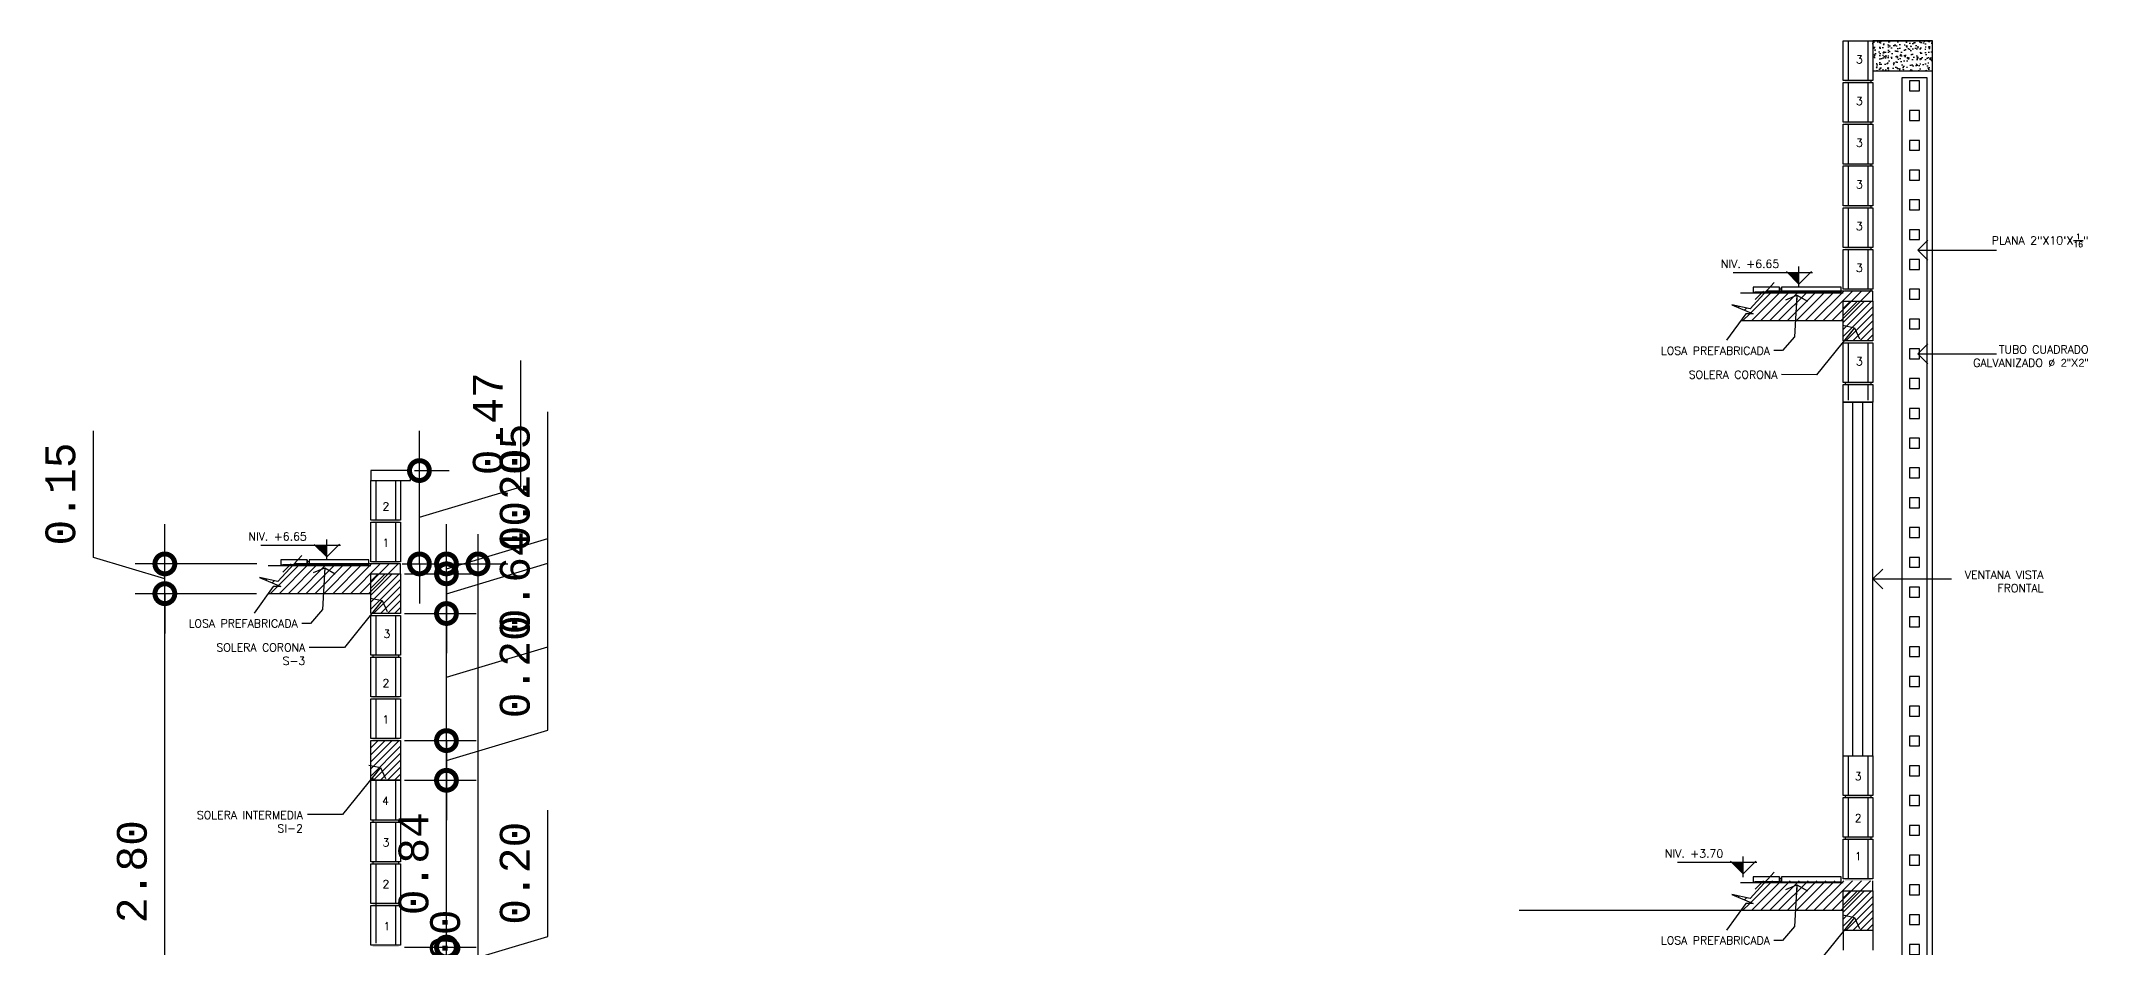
# Model space of a CAD drawing. Header units: inches. Extents: x -9 to 337, y -247 to 209.
# Drawn here: x 140.38 to 150.69, y -61.45 to -56.89 of the extents above; entities that cross this region are included whole.
import ezdxf

# ---------------------------------------------------------------- set-up
doc = ezdxf.new("R2010")
doc.units = ezdxf.units.IN
doc.header["$MEASUREMENT"] = 0
doc.header["$PDMODE"] = 34
for name, color, linetype in [('CM_CORTE', 2, 'Continuous'), ('CM_COTAS', 1, 'Continuous'), ('CM_HACTH', 8, 'Continuous'), ('CM_TEXTOS', 4, 'Continuous')]:
    doc.layers.add(name, color=color, linetype=linetype)
doc.styles.add('MONOTXT4', font='monotxt4.shx')
doc.styles.add('NT_20', font='romans.shx', dxfattribs={"height": 0.0403})
doc.dimstyles.new('DD_20 FLE', dxfattribs={"dimtxt": 0.0403, "dimasz": 0.044, "dimexe": 0.04, "dimexo": 0.04, "dimgap": 0.02, "dimtad": 1, "dimzin": 0, "dimdsep": 46, "dimtxsty": 'NT_20', "dimblk": 'FLECHA', "dimcen": 0.04, "dimdle": 0.04, "dimclrt": 4, "dimaunit": 1, "dimadec": 4, "dimazin": 0, "dimtfac": 1, "dimtofl": 0, "dimtmove": 2, "dimatfit": 3, "dimldrblk": 'FLECHA', "dimfxl": 1, "dimtolj": 1, "dimtzin": 0, "dimarcsym": 0})
doc.dimstyles.new('E100', dxfattribs={"dimtxt": 0.15, "dimasz": 0.2, "dimexe": 0.15, "dimexo": 0.02, "dimgap": 0.09, "dimtad": 1, "dimzin": 0, "dimdsep": 46, "dimtxsty": 'MONOTXT4', "dimblk": 'DOTSMALL', "dimcen": 0.01, "dimdle": 0.15, "dimclrd": 1, "dimclre": 1, "dimclrt": 2, "dimadec": 0, "dimazin": 0, "dimtfac": 1, "dimtofl": 0, "dimtmove": 1, "dimatfit": 1, "dimldrblk": 'OPEN90', "dimfxl": 1, "dimtolj": 1, "dimtzin": 0, "dimarcsym": 0})

# ---------------------------------------------------------------- blocks, each defined once
blk = doc.blocks.new('FLECHA')
blk.add_line((0, 0), (-1.16, 0))
at = {"color": 9, "linetype": 'ByBlock'}
for p, q in [((-0.62, 1.24), (0, 0)), ((0, 0), (-0.62, -1.24))]:
    blk.add_line(p, q, dxfattribs=at)
blk = doc.blocks.new('_DotSmall')
at = {"color": 0, "linetype": 'ByBlock', "const_width": 0.5}
blk.add_lwpolyline([(-0.0625, 0, 1), (0.0625, 0, 1)], format="xyb", close=True, dxfattribs=at)
blk = doc.blocks.new('*D353')
at = {"color": 1, "lineweight": -2, "transparency": 16777216}
for p, q in [((142.933, -61.397), (142.933, -60.76)), ((142.423, -61.45), (142.423, -61.25)), ((142.423, -61.55), (142.933, -61.397)), ((142.212, -61.45), (142.573, -61.45)), ((142.423, -61.65), (142.423, -61.45)), ((142.212, -61.65), (142.573, -61.65)), ((142.423, -61.65), (142.423, -61.85))]:
    blk.add_line(p, q, dxfattribs=at)
at = {"layer": 'DEFPOINTS', "color": 0, "transparency": 16777216}
for p in [(142.192, -61.45), (142.423, -61.45), (142.192, -61.65)]:
    blk.add_point(p, dxfattribs=at)
at = {"color": 1, "lineweight": -2, "transparency": 16777216, "xscale": 0.2, "yscale": 0.2, "zscale": 0.2}
for p, rotation in [((142.423, -61.45), 270), ((142.423, -61.65), 90)]:
    blk.add_blockref('_DotSmall', p, dxfattribs=dict(at, rotation=rotation))
at = {"color": 2, "transparency": 16777216, "insert": (142.768, -61.078), "char_height": 0.15, "attachment_point": 5, "rotation": 90, "style": 'MONOTXT4'}
blk.add_mtext('\\A1;0.20', dxfattribs=at)
blk = doc.blocks.new('_Open90')
at = {"color": 0, "linetype": 'ByBlock', "lineweight": -2}
for p, q in [((0, 0), (-1, 0)), ((-0.5, 0.5), (0, 0)), ((0, 0), (-0.5, -0.5))]:
    blk.add_line(p, q, dxfattribs=at)
blk = doc.blocks.new('*D354')
at = {"color": 1, "lineweight": -2, "transparency": 16777216}
for p, q in [((142.423, -61.6), (142.423, -60.46)), ((142.212, -60.61), (142.573, -60.61)), ((142.212, -61.45), (142.573, -61.45))]:
    blk.add_line(p, q, dxfattribs=at)
at = {"layer": 'DEFPOINTS', "color": 0, "transparency": 16777216}
for p in [(142.192, -60.61), (142.423, -60.61), (142.192, -61.45)]:
    blk.add_point(p, dxfattribs=at)
at = {"color": 1, "lineweight": -2, "transparency": 16777216, "xscale": 0.2, "yscale": 0.2, "zscale": 0.2}
for p, rotation in [((142.423, -60.61), 90), ((142.423, -61.45), 270)]:
    blk.add_blockref('_DotSmall', p, dxfattribs=dict(at, rotation=rotation))
at = {"color": 2, "transparency": 16777216, "insert": (142.258, -61.03), "char_height": 0.15, "attachment_point": 5, "rotation": 90, "style": 'MONOTXT4'}
blk.add_mtext('\\A1;0.84', dxfattribs=at)
blk = doc.blocks.new('*D355')
at = {"color": 1, "lineweight": -2, "transparency": 16777216}
for p, q in [((142.933, -60.357), (142.933, -59.72)), ((142.423, -60.41), (142.423, -60.21)), ((142.423, -60.51), (142.933, -60.357)), ((142.212, -60.41), (142.573, -60.41)), ((142.423, -60.61), (142.423, -60.41)), ((142.212, -60.61), (142.573, -60.61)), ((142.423, -60.61), (142.423, -60.81))]:
    blk.add_line(p, q, dxfattribs=at)
at = {"layer": 'DEFPOINTS', "color": 0, "transparency": 16777216}
for p in [(142.192, -60.41), (142.423, -60.41), (142.192, -60.61)]:
    blk.add_point(p, dxfattribs=at)
at = {"color": 1, "lineweight": -2, "transparency": 16777216, "xscale": 0.2, "yscale": 0.2, "zscale": 0.2}
for p, rotation in [((142.423, -60.41), 270), ((142.423, -60.61), 90)]:
    blk.add_blockref('_DotSmall', p, dxfattribs=dict(at, rotation=rotation))
at = {"color": 2, "transparency": 16777216, "insert": (142.768, -60.038), "char_height": 0.15, "attachment_point": 5, "rotation": 90, "style": 'MONOTXT4'}
blk.add_mtext('\\A1;0.20', dxfattribs=at)
blk = doc.blocks.new('*D356')
at = {"color": 1, "lineweight": -2, "transparency": 16777216}
for p, q in [((142.933, -59.937), (142.933, -59.293)), ((142.423, -59.77), (142.423, -59.57)), ((142.212, -59.77), (142.573, -59.77)), ((142.423, -60.41), (142.423, -59.77)), ((142.423, -60.09), (142.933, -59.937)), ((142.212, -60.41), (142.573, -60.41)), ((142.423, -60.41), (142.423, -60.61))]:
    blk.add_line(p, q, dxfattribs=at)
at = {"layer": 'DEFPOINTS', "color": 0, "transparency": 16777216}
for p in [(142.192, -59.77), (142.423, -59.77), (142.192, -60.41)]:
    blk.add_point(p, dxfattribs=at)
at = {"color": 1, "lineweight": -2, "transparency": 16777216, "xscale": 0.2, "yscale": 0.2, "zscale": 0.2}
for p, rotation in [((142.423, -59.77), 270), ((142.423, -60.41), 90)]:
    blk.add_blockref('_DotSmall', p, dxfattribs=dict(at, rotation=rotation))
at = {"color": 2, "transparency": 16777216, "insert": (142.768, -59.615), "char_height": 0.15, "attachment_point": 5, "rotation": 90, "style": 'MONOTXT4'}
blk.add_mtext('\\A1;0.64', dxfattribs=at)
blk = doc.blocks.new('*D357')
at = {"color": 1, "lineweight": -2, "transparency": 16777216}
for p, q in [((142.933, -59.517), (142.933, -58.88)), ((142.423, -59.57), (142.423, -59.37)), ((142.212, -59.57), (142.573, -59.57)), ((142.423, -59.67), (142.933, -59.517)), ((142.423, -59.77), (142.423, -59.57)), ((142.212, -59.77), (142.573, -59.77)), ((142.423, -59.77), (142.423, -59.97))]:
    blk.add_line(p, q, dxfattribs=at)
at = {"layer": 'DEFPOINTS', "color": 0, "transparency": 16777216}
for p in [(142.192, -59.57), (142.423, -59.57), (142.192, -59.77)]:
    blk.add_point(p, dxfattribs=at)
at = {"color": 1, "lineweight": -2, "transparency": 16777216, "xscale": 0.2, "yscale": 0.2, "zscale": 0.2}
for p, rotation in [((142.423, -59.57), 270), ((142.423, -59.77), 90)]:
    blk.add_blockref('_DotSmall', p, dxfattribs=dict(at, rotation=rotation))
at = {"color": 2, "transparency": 16777216, "insert": (142.768, -59.198), "char_height": 0.15, "attachment_point": 5, "rotation": 90, "style": 'MONOTXT4'}
blk.add_mtext('\\A1;0.20', dxfattribs=at)
blk = doc.blocks.new('*D358')
at = {"color": 1, "lineweight": -2, "transparency": 16777216}
for p, q in [((142.933, -59.392), (142.933, -58.755)), ((142.423, -59.52), (142.423, -59.32)), ((142.423, -59.545), (142.933, -59.392)), ((142.212, -59.52), (142.573, -59.52)), ((142.212, -59.57), (142.573, -59.57)), ((142.423, -59.57), (142.423, -59.52)), ((142.423, -59.57), (142.423, -59.77))]:
    blk.add_line(p, q, dxfattribs=at)
at = {"layer": 'DEFPOINTS', "color": 0, "transparency": 16777216}
for p in [(142.192, -59.52), (142.192, -59.57), (142.423, -59.52)]:
    blk.add_point(p, dxfattribs=at)
at = {"color": 1, "lineweight": -2, "transparency": 16777216, "xscale": 0.2, "yscale": 0.2, "zscale": 0.2}
for p, rotation in [((142.423, -59.52), 270), ((142.423, -59.57), 90)]:
    blk.add_blockref('_DotSmall', p, dxfattribs=dict(at, rotation=rotation))
at = {"color": 2, "transparency": 16777216, "insert": (142.768, -59.073), "char_height": 0.15, "attachment_point": 5, "rotation": 90, "style": 'MONOTXT4'}
blk.add_mtext('\\A1;0.05', dxfattribs=at)
blk = doc.blocks.new('*D359')
at = {"color": 1, "lineweight": -2, "transparency": 16777216}
for p, q in [((141.005, -62.62), (141.005, -59.52)), ((141.467, -59.67), (140.855, -59.67)), ((141.193, -62.47), (140.855, -62.47))]:
    blk.add_line(p, q, dxfattribs=at)
at = {"layer": 'DEFPOINTS', "color": 0, "transparency": 16777216}
for p in [(141.005, -59.67), (141.487, -59.67), (141.213, -62.47)]:
    blk.add_point(p, dxfattribs=at)
at = {"color": 1, "lineweight": -2, "transparency": 16777216, "xscale": 0.2, "yscale": 0.2, "zscale": 0.2}
for p, rotation in [((141.005, -59.67), 90), ((141.005, -62.47), 270)]:
    blk.add_blockref('_DotSmall', p, dxfattribs=dict(at, rotation=rotation))
at = {"color": 2, "transparency": 16777216, "insert": (140.84, -61.07), "char_height": 0.15, "attachment_point": 5, "rotation": 90, "style": 'MONOTXT4'}
blk.add_mtext('\\A1;2.80', dxfattribs=at)
blk = doc.blocks.new('*D350')
at = {"color": 1, "lineweight": -2, "transparency": 16777216}
for p, q in [((140.645, -59.487), (140.645, -58.85)), ((141.005, -59.52), (141.005, -59.32)), ((141.005, -59.595), (140.645, -59.487)), ((141.468, -59.52), (140.855, -59.52)), ((141.005, -59.67), (141.005, -59.52)), ((141.467, -59.67), (140.855, -59.67)), ((141.005, -59.67), (141.005, -59.87))]:
    blk.add_line(p, q, dxfattribs=at)
at = {"layer": 'DEFPOINTS', "color": 0, "transparency": 16777216}
for p in [(141.005, -59.52), (141.488, -59.52), (141.487, -59.67)]:
    blk.add_point(p, dxfattribs=at)
at = {"color": 1, "lineweight": -2, "transparency": 16777216, "xscale": 0.2, "yscale": 0.2, "zscale": 0.2}
for p, rotation in [((141.005, -59.52), 270), ((141.005, -59.67), 90)]:
    blk.add_blockref('_DotSmall', p, dxfattribs=dict(at, rotation=rotation))
at = {"color": 2, "transparency": 16777216, "insert": (140.48, -59.168), "char_height": 0.15, "attachment_point": 5, "rotation": 90, "style": 'MONOTXT4'}
blk.add_mtext('\\A1;0.15', dxfattribs=at)
blk = doc.blocks.new('*D351')
at = {"color": 1, "lineweight": -2, "transparency": 16777216}
for p, q in [((142.582, -63.67), (142.582, -59.37)), ((142.2, -59.52), (142.732, -59.52)), ((142.212, -63.52), (142.732, -63.52))]:
    blk.add_line(p, q, dxfattribs=at)
at = {"layer": 'DEFPOINTS', "color": 0, "transparency": 16777216}
for p in [(142.18, -59.52), (142.582, -59.52), (142.192, -63.52)]:
    blk.add_point(p, dxfattribs=at)
at = {"color": 1, "lineweight": -2, "transparency": 16777216, "xscale": 0.2, "yscale": 0.2, "zscale": 0.2}
for p, rotation in [((142.582, -59.52), 90), ((142.582, -63.52), 270)]:
    blk.add_blockref('_DotSmall', p, dxfattribs=dict(at, rotation=rotation))
at = {"color": 2, "transparency": 16777216, "insert": (142.417, -61.52), "char_height": 0.15, "attachment_point": 5, "rotation": 90, "style": 'MONOTXT4'}
blk.add_mtext('\\A1;4.00', dxfattribs=at)
blk = doc.blocks.new('*D361')
at = {"color": 1, "lineweight": -2, "transparency": 16777216}
for p, q in [((142.797, -59.132), (142.797, -58.495)), ((142.287, -59.05), (142.287, -58.85)), ((142.262, -59.05), (142.437, -59.05)), ((142.287, -59.52), (142.287, -59.05)), ((142.287, -59.285), (142.797, -59.132)), ((142.212, -59.52), (142.437, -59.52)), ((142.287, -59.52), (142.287, -59.72))]:
    blk.add_line(p, q, dxfattribs=at)
at = {"layer": 'DEFPOINTS', "color": 0, "transparency": 16777216}
for p in [(142.242, -59.05), (142.287, -59.05), (142.192, -59.52)]:
    blk.add_point(p, dxfattribs=at)
at = {"color": 1, "lineweight": -2, "transparency": 16777216, "xscale": 0.2, "yscale": 0.2, "zscale": 0.2}
for p, rotation in [((142.287, -59.05), 270), ((142.287, -59.52), 90)]:
    blk.add_blockref('_DotSmall', p, dxfattribs=dict(at, rotation=rotation))
at = {"color": 2, "transparency": 16777216, "insert": (142.632, -58.814), "char_height": 0.15, "attachment_point": 5, "rotation": 90, "style": 'MONOTXT4'}
blk.add_mtext('\\A1;0.47', dxfattribs=at)

msp = doc.modelspace()

# ---------------------------------------------------------------- hatches: boundary and pattern name
h = msp.add_hatch()
h.set_pattern_fill('AR-CONC', color=8, scale=0.008)
h.set_pattern_definition([(50, (0, 0), (0.057380815, -0.005020171), [0.006, -0.066]), (355, (0, 0), (-0.011100107, 0.06017537), [0.0048, -0.0528]), (100.451444, (0.00478, -0.00042), (0.046280708, 0.0551552), [0.005099215, -0.05609137]), (46.1842, (0, 0.016), (0.085379306, -0.013241542), [0.009, -0.099]), (96.635635, (0.007115, 0.0149), (0.074772956, 0.07792949), [0.007648827, -0.0841371]), (351.184164, (0, 0.016), (0.074772956, 0.07792949), [0.0072, -0.0792]), (21, (0.008, 0.012), (0.047752564, -0.032209511), [0.006, -0.066]), (326, (0.008, 0.012), (0.019465227, 0.058012004), [0.0048, -0.0528]), (71.451445, (0.01198, 0.009316), (0.06721779, 0.025802492), [0.005099215, -0.05609137]), (37.5, (0, 0), (0.0009727884, 0.0266315083), [0, -0.05216, 0, -0.0536, 0, -0.053]), (7.5, (0, 0), (0.021045563, 0.031552937), [0, -0.03056, 0, -0.05096, 0, -0.0202]), (327.5, (-0.01784, 0), (0.042705795, -0.0018043897), [0, -0.02, 0, -0.0624, 0, -0.0828]), (317.5, (-0.02584, 0), (0.0466548935, 0.008008399), [0, -0.026, 0, -0.04144, 0, -0.0588])])
h.paths.add_polyline_path([(149.905, -56.886), (149.605, -56.886), (149.605, -57.036), (149.905, -57.036)])
at = {"layer": 'CM_COTAS', "linetype": 'Continuous'}
for points in [[(149.595, -57.086), (149.595, -57.096), (149.465, -57.096), (149.465, -57.086)], [(149.595, -57.296), (149.595, -57.306), (149.465, -57.306), (149.465, -57.296)], [(149.595, -57.506), (149.595, -57.516), (149.465, -57.516), (149.465, -57.506)], [(149.595, -57.716), (149.595, -57.726), (149.465, -57.726), (149.465, -57.716)], [(149.595, -57.926), (149.595, -57.936), (149.465, -57.936), (149.465, -57.926)], [(149.595, -58.136), (149.595, -58.146), (149.465, -58.146), (149.465, -58.136)], [(149.595, -58.607), (149.595, -58.617), (149.465, -58.617), (149.465, -58.607)], [(142.182, -59.3), (142.182, -59.31), (142.052, -59.31), (142.052, -59.3)], [(142.182, -59.51), (142.182, -59.52), (142.052, -59.52), (142.052, -59.51)], [(142.182, -59.98), (142.182, -59.99), (142.052, -59.99), (142.052, -59.98)], [(142.182, -60.19), (142.182, -60.2), (142.052, -60.2), (142.052, -60.19)], [(142.182, -60.4), (142.182, -60.41), (142.052, -60.41), (142.052, -60.4)], [(149.595, -60.686), (149.595, -60.696), (149.465, -60.696), (149.465, -60.686)], [(142.182, -60.81), (142.182, -60.82), (142.052, -60.82), (142.052, -60.81)], [(149.595, -60.896), (149.595, -60.906), (149.465, -60.906), (149.465, -60.896)], [(142.182, -61.02), (142.182, -61.03), (142.052, -61.03), (142.052, -61.02)], [(149.595, -61.106), (149.595, -61.116), (149.465, -61.116), (149.465, -61.106)], [(142.182, -61.23), (142.182, -61.24), (142.052, -61.24), (142.052, -61.23)], [(142.182, -61.44), (142.182, -61.45), (142.052, -61.45), (142.052, -61.44)]]:
    msp.add_hatch(color=8, dxfattribs=at).paths.add_polyline_path(points)
at = {"layer": 'CM_HACTH', "linetype": 'Continuous'}
h = msp.add_hatch(dxfattribs=at)
h.set_pattern_fill('ANSI31', color=256, scale=0.01, style=0)
h.set_pattern_definition([(45, (-6107.789734, -3185.23624), (-0.0224506403, 0.0224506403), [])])
h.paths.add_polyline_path([(148.895, -58.215), (148.987, -58.236), (149.035, -58.146), (149.605, -58.146), (149.455, -58.296), (148.939, -58.296), (148.965, -58.26), (149.002, -58.26)])
h = msp.add_hatch(dxfattribs=at)
h.set_pattern_fill('ANSI31', color=256, scale=0.2, style=0)
h.set_pattern_definition([(45, (-251.943484, -153.242663), (-0.0176776695, 0.0176776695), [])])
h.paths.add_polyline_path([(149.455, -58.196), (149.605, -58.196), (149.605, -58.396), (149.455, -58.396)])
h = msp.add_hatch(dxfattribs=at)
h.set_pattern_fill('ANSI31', color=256, scale=0.01, style=0)
h.set_pattern_definition([(45, (-6115.20306, -3186.609962), (-0.0224506403, 0.0224506403), [])])
h.paths.add_polyline_path([(141.482, -59.589), (141.574, -59.609), (141.622, -59.52), (142.192, -59.52), (142.042, -59.67), (141.525, -59.67), (141.551, -59.634), (141.589, -59.634)])
h = msp.add_hatch(dxfattribs=at)
h.set_pattern_fill('ANSI31', color=256, scale=0.2, style=0)
h.set_pattern_definition([(45, (-259.356812, -154.616386), (-0.0176776695, 0.0176776695), [])])
h.paths.add_polyline_path([(142.042, -59.57), (142.192, -59.57), (142.192, -59.77), (142.042, -59.77)])
h = msp.add_hatch(dxfattribs=at)
h.set_pattern_fill('ANSI31', color=256, scale=0.2, style=0)
h.set_pattern_definition([(45, (-259.356813, -155.456386), (-0.0176776695, 0.0176776695), [])])
h.paths.add_polyline_path([(142.042, -60.41), (142.192, -60.41), (142.192, -60.61), (142.042, -60.61)])
h = msp.add_hatch(dxfattribs=at)
h.set_pattern_fill('ANSI31', color=256, scale=0.01, style=0)
h.set_pattern_definition([(45, (-6107.789734, -3188.20624), (-0.0224506403, 0.0224506403), [])])
h.paths.add_polyline_path([(148.895, -61.185), (148.987, -61.206), (149.035, -61.116), (149.605, -61.116), (149.455, -61.266), (148.939, -61.266), (148.965, -61.23), (149.002, -61.23)])
h = msp.add_hatch(dxfattribs=at)
h.set_pattern_fill('ANSI31', color=256, scale=0.2, style=0)
h.set_pattern_definition([(45, (-251.943484, -156.212663), (-0.0176776695, 0.0176776695), [])])
h.paths.add_polyline_path([(149.455, -61.166), (149.605, -61.166), (149.605, -61.366), (149.455, -61.366)])
at = {"layer": 'CM_TEXTOS', "linetype": 'Continuous'}
for points in [[(149.177, -58.054), (149.233, -58.054), (149.233, -58.111)], [(141.764, -59.428), (141.82, -59.428), (141.82, -59.484)], [(148.896, -61.024), (148.952, -61.024), (148.952, -61.081)]]:
    msp.add_hatch(color=1, dxfattribs=at).paths.add_polyline_path(points)

# ---------------------------------------------------------------- linework, layer by layer
at = {"color": 1}
for p, q in [((149.605, -56.886), (149.905, -56.886)), ((149.905, -64.807), (149.905, -56.886)), ((149.605, -57.036), (149.905, -57.036)), ((149.108, -58.103), (148.987, -58.236)), ((148.987, -58.236), (148.895, -58.215)), ((148.895, -58.215), (149.002, -58.26)), ((148.965, -58.26), (148.869, -58.394)), ((149.002, -58.26), (148.965, -58.26)), ((149.455, -60.486), (149.455, -58.706)), ((149.605, -60.486), (149.605, -58.706)), ((141.695, -59.477), (141.574, -59.609)), ((141.551, -59.634), (141.455, -59.768)), ((141.574, -59.609), (141.482, -59.589)), ((141.482, -59.589), (141.589, -59.634)), ((141.589, -59.634), (141.551, -59.634)), ((149.108, -61.073), (148.987, -61.206)), ((148.987, -61.206), (148.895, -61.185)), ((148.895, -61.185), (149.002, -61.23)), ((148.965, -61.23), (148.869, -61.364)), ((149.002, -61.23), (148.965, -61.23))]:
    msp.add_line(p, q, dxfattribs=at)
at = {"color": 5}
for p, q in [((149.455, -58.156), (148.939, -58.156)), ((149.605, -58.146), (149.069, -58.146)), ((149.605, -58.196), (149.605, -58.146)), ((149.455, -58.296), (148.939, -58.296)), ((142.042, -59.53), (141.525, -59.53)), ((142.192, -59.52), (141.656, -59.52)), ((142.192, -59.57), (142.192, -59.52)), ((142.042, -59.67), (141.525, -59.67)), ((149.605, -61.166), (149.605, -61.116)), ((149.455, -61.126), (148.939, -61.126)), ((149.455, -61.266), (147.825, -61.266)), ((149.455, -61.266), (148.939, -61.266))]:
    msp.add_line(p, q, dxfattribs=at)
at = {"color": 3}
msp.add_line((149.455, -58.706), (149.605, -58.706), dxfattribs=at)
at = {"color": 2}
for p, q in [((149.505, -60.486), (149.505, -58.706)), ((149.555, -60.486), (149.555, -58.706))]:
    msp.add_line(p, q, dxfattribs=at)
for p, q in [((142.192, -59.1), (142.242, -59.1)), ((149.455, -61.366), (149.455, -61.466)), ((149.605, -61.366), (149.605, -61.466))]:
    msp.add_line(p, q)
at = {"color": 3}
msp.add_lwpolyline([(149.905, -56.886), (149.605, -56.886), (149.605, -57.036), (149.905, -57.036)], close=True, dxfattribs=at)
at = {"color": 2}
msp.add_lwpolyline([(149.752, -57.07), (149.877, -57.07), (149.877, -64.649), (149.752, -64.649)], close=True, dxfattribs=at)
at = {"color": 4}
for points in [[(149.79, -57.137), (149.84, -57.137), (149.84, -57.087), (149.79, -57.087)], [(149.79, -57.287), (149.84, -57.287), (149.84, -57.237), (149.79, -57.237)], [(149.79, -57.437), (149.84, -57.437), (149.84, -57.387), (149.79, -57.387)], [(149.79, -57.587), (149.84, -57.587), (149.84, -57.537), (149.79, -57.537)], [(149.79, -57.737), (149.84, -57.737), (149.84, -57.687), (149.79, -57.687)], [(149.79, -57.887), (149.84, -57.887), (149.84, -57.837), (149.79, -57.837)], [(149.79, -58.037), (149.84, -58.037), (149.84, -57.987), (149.79, -57.987)], [(149.79, -58.187), (149.84, -58.187), (149.84, -58.137), (149.79, -58.137)], [(149.79, -58.337), (149.84, -58.337), (149.84, -58.287), (149.79, -58.287)], [(149.79, -58.487), (149.84, -58.487), (149.84, -58.437), (149.79, -58.437)], [(149.79, -58.637), (149.84, -58.637), (149.84, -58.587), (149.79, -58.587)], [(149.79, -58.787), (149.84, -58.787), (149.84, -58.737), (149.79, -58.737)], [(149.79, -58.937), (149.84, -58.937), (149.84, -58.887), (149.79, -58.887)], [(149.79, -59.087), (149.84, -59.087), (149.84, -59.037), (149.79, -59.037)], [(149.79, -59.237), (149.84, -59.237), (149.84, -59.187), (149.79, -59.187)], [(149.79, -59.387), (149.84, -59.387), (149.84, -59.337), (149.79, -59.337)], [(149.79, -59.537), (149.84, -59.537), (149.84, -59.487), (149.79, -59.487)], [(149.79, -59.687), (149.84, -59.687), (149.84, -59.637), (149.79, -59.637)], [(149.79, -59.837), (149.84, -59.837), (149.84, -59.787), (149.79, -59.787)], [(149.79, -59.987), (149.84, -59.987), (149.84, -59.937), (149.79, -59.937)], [(149.79, -60.137), (149.84, -60.137), (149.84, -60.087), (149.79, -60.087)], [(149.79, -60.287), (149.84, -60.287), (149.84, -60.237), (149.79, -60.237)], [(149.79, -60.437), (149.84, -60.437), (149.84, -60.387), (149.79, -60.387)], [(149.79, -60.587), (149.84, -60.587), (149.84, -60.537), (149.79, -60.537)], [(149.79, -60.737), (149.84, -60.737), (149.84, -60.687), (149.79, -60.687)], [(149.79, -60.887), (149.84, -60.887), (149.84, -60.837), (149.79, -60.837)], [(149.79, -61.037), (149.84, -61.037), (149.84, -60.987), (149.79, -60.987)], [(149.79, -61.187), (149.84, -61.187), (149.84, -61.137), (149.79, -61.137)], [(149.79, -61.337), (149.84, -61.337), (149.84, -61.287), (149.79, -61.287)], [(149.79, -61.487), (149.84, -61.487), (149.84, -61.437), (149.79, -61.437)]]:
    msp.add_lwpolyline(points, close=True, dxfattribs=at)
at = {"color": 1}
for points in [[(149.135, -58.126), (149.002, -58.126), (149.002, -58.151), (149.135, -58.151)], [(149.445, -58.126), (149.145, -58.126), (149.145, -58.151), (149.445, -58.151)], [(141.722, -59.5), (141.589, -59.5), (141.589, -59.525), (141.722, -59.525)], [(142.032, -59.5), (141.732, -59.5), (141.732, -59.525), (142.032, -59.525)], [(149.135, -61.096), (149.002, -61.096), (149.002, -61.121), (149.135, -61.121)], [(149.445, -61.096), (149.145, -61.096), (149.145, -61.121), (149.445, -61.121)]]:
    msp.add_lwpolyline(points, close=True, dxfattribs=at)
at = {"color": 5}
msp.add_lwpolyline([(142.042, -59.1), (142.242, -59.1), (142.242, -59.05), (142.042, -59.05)], close=True, dxfattribs=at)
at = {"layer": 'CM_CORTE', "color": 3, "linetype": 'Continuous'}
for points in [[(149.605, -56.886), (149.605, -57.086), (149.455, -57.086), (149.455, -56.886)], [(149.605, -57.096), (149.605, -57.296), (149.455, -57.296), (149.455, -57.096)], [(149.605, -57.306), (149.605, -57.506), (149.455, -57.506), (149.455, -57.306)], [(149.605, -57.516), (149.605, -57.716), (149.455, -57.716), (149.455, -57.516)], [(149.605, -57.726), (149.605, -57.926), (149.455, -57.926), (149.455, -57.726)], [(149.605, -57.936), (149.605, -58.136), (149.455, -58.136), (149.455, -57.936)], [(149.605, -58.407), (149.605, -58.607), (149.455, -58.607), (149.455, -58.407)], [(149.605, -58.617), (149.605, -58.706), (149.455, -58.706), (149.455, -58.617)], [(142.192, -59.1), (142.192, -59.3), (142.042, -59.3), (142.042, -59.1)], [(142.192, -59.31), (142.192, -59.51), (142.042, -59.51), (142.042, -59.31)], [(142.192, -59.78), (142.192, -59.98), (142.042, -59.98), (142.042, -59.78)], [(142.192, -59.99), (142.192, -60.19), (142.042, -60.19), (142.042, -59.99)], [(142.192, -60.2), (142.192, -60.4), (142.042, -60.4), (142.042, -60.2)], [(149.605, -60.486), (149.605, -60.686), (149.455, -60.686), (149.455, -60.486)], [(142.192, -60.61), (142.192, -60.81), (142.042, -60.81), (142.042, -60.61)], [(149.605, -60.696), (149.605, -60.896), (149.455, -60.896), (149.455, -60.696)], [(142.192, -60.82), (142.192, -61.02), (142.042, -61.02), (142.042, -60.82)], [(149.605, -60.906), (149.605, -61.106), (149.455, -61.106), (149.455, -60.906)], [(142.192, -61.03), (142.192, -61.23), (142.042, -61.23), (142.042, -61.03)], [(142.192, -61.24), (142.192, -61.44), (142.042, -61.44), (142.042, -61.24)]]:
    msp.add_lwpolyline(points, close=True, dxfattribs=at)
at = {"layer": 'CM_CORTE', "color": 4, "linetype": 'Continuous'}
for points in [[(149.568, -58.196), (149.605, -58.196), (149.605, -58.396), (149.455, -58.396), (149.455, -58.196), (149.568, -58.196)], [(142.154, -59.57), (142.192, -59.57), (142.192, -59.77), (142.042, -59.77), (142.042, -59.57), (142.154, -59.57)], [(142.154, -60.41), (142.192, -60.41), (142.192, -60.61), (142.042, -60.61), (142.042, -60.41), (142.154, -60.41)], [(149.568, -61.166), (149.605, -61.166), (149.605, -61.366), (149.455, -61.366), (149.455, -61.166), (149.568, -61.166)]]:
    msp.add_lwpolyline(points, dxfattribs=at)
at = {"layer": 'CM_COTAS', "color": 8, "linetype": 'Continuous'}
for p, q in [((149.48, -56.886), (149.48, -57.086)), ((149.58, -56.886), (149.58, -57.086)), ((149.48, -57.096), (149.48, -57.296)), ((149.58, -57.096), (149.58, -57.296)), ((149.595, -57.086), (149.595, -57.096)), ((149.48, -57.306), (149.48, -57.506)), ((149.58, -57.306), (149.58, -57.506)), ((149.595, -57.296), (149.595, -57.306)), ((149.48, -57.516), (149.48, -57.716)), ((149.58, -57.516), (149.58, -57.716)), ((149.595, -57.506), (149.595, -57.516)), ((149.595, -57.716), (149.595, -57.726)), ((149.48, -57.726), (149.48, -57.926)), ((149.58, -57.726), (149.58, -57.926)), ((149.595, -57.926), (149.595, -57.936)), ((149.48, -57.936), (149.48, -58.136)), ((149.58, -57.936), (149.58, -58.136)), ((149.595, -58.136), (149.595, -58.146)), ((149.48, -58.407), (149.48, -58.607)), ((149.58, -58.407), (149.58, -58.607)), ((149.465, -58.607), (149.465, -58.617)), ((149.48, -58.617), (149.48, -58.696)), ((149.58, -58.617), (149.58, -58.696)), ((149.595, -58.607), (149.595, -58.617)), ((142.067, -59.1), (142.067, -59.3)), ((142.167, -59.1), (142.167, -59.3)), ((142.067, -59.31), (142.067, -59.51)), ((142.167, -59.31), (142.167, -59.51)), ((142.067, -59.78), (142.067, -59.98)), ((142.167, -59.78), (142.167, -59.98)), ((142.052, -59.98), (142.052, -59.99)), ((142.182, -59.98), (142.182, -59.99)), ((142.067, -59.99), (142.067, -60.19)), ((142.167, -59.99), (142.167, -60.19)), ((142.067, -60.2), (142.067, -60.4)), ((142.167, -60.2), (142.167, -60.4)), ((149.48, -60.486), (149.48, -60.686)), ((149.58, -60.486), (149.58, -60.686)), ((142.052, -60.6), (142.052, -60.61)), ((142.067, -60.61), (142.067, -60.81)), ((142.167, -60.61), (142.167, -60.81)), ((149.465, -60.686), (149.465, -60.696)), ((149.48, -60.696), (149.48, -60.896)), ((149.58, -60.696), (149.58, -60.896)), ((149.595, -60.686), (149.595, -60.696)), ((142.052, -60.81), (142.052, -60.82)), ((142.182, -60.81), (142.182, -60.82)), ((142.067, -60.82), (142.067, -61.02)), ((142.167, -60.82), (142.167, -61.02)), ((149.465, -60.896), (149.465, -60.906)), ((149.48, -60.906), (149.48, -61.106)), ((149.58, -60.906), (149.58, -61.106)), ((149.595, -60.896), (149.595, -60.906)), ((142.052, -61.02), (142.052, -61.03)), ((142.182, -61.02), (142.182, -61.03)), ((142.067, -61.03), (142.067, -61.23)), ((142.167, -61.03), (142.167, -61.23)), ((142.067, -61.23), (142.067, -61.43)), ((142.167, -61.24), (142.167, -61.44))]:
    msp.add_line(p, q, dxfattribs=at)
at = {"layer": 'CM_COTAS', "linetype": 'Continuous'}
for p, q in [((149.135, -58.126), (149.012, -58.126)), ((149.135, -58.126), (149.135, -58.151)), ((149.145, -58.126), (149.145, -58.151)), ((149.135, -58.151), (149.012, -58.151)), ((149.145, -58.136), (149.135, -58.136)), ((141.722, -59.5), (141.599, -59.5)), ((141.722, -59.525), (141.599, -59.525)), ((141.722, -59.5), (141.722, -59.525)), ((141.732, -59.51), (141.722, -59.51)), ((141.732, -59.5), (141.732, -59.525)), ((149.135, -61.096), (149.012, -61.096)), ((149.135, -61.121), (149.012, -61.121)), ((149.135, -61.096), (149.135, -61.121)), ((149.145, -61.106), (149.135, -61.106)), ((149.145, -61.096), (149.145, -61.121))]:
    msp.add_line(p, q, dxfattribs=at)
at = {"layer": 'CM_TEXTOS', "color": 1, "linetype": 'Continuous'}
for p, q in [((149.233, -58.128), (149.233, -58.023)), ((149.302, -58.054), (148.902, -58.054)), ((149.171, -58.048), (149.233, -58.111)), ((149.297, -58.047), (149.233, -58.111)), ((141.889, -59.428), (141.489, -59.428)), ((141.757, -59.422), (141.82, -59.484)), ((141.82, -59.502), (141.82, -59.397)), ((141.884, -59.42), (141.82, -59.484)), ((148.889, -61.018), (148.952, -61.081)), ((148.952, -61.098), (148.952, -60.993)), ((149.016, -61.017), (148.952, -61.081)), ((149.021, -61.024), (148.621, -61.024))]:
    msp.add_line(p, q, dxfattribs=at)

# ---------------------------------------------------------------- texts
at = {"layer": 'CM_COTAS', "color": 4, "linetype": 'Continuous', "style": 'NT_20'}
for s, p in [('3', (149.52, -56.999)), ('3', (149.52, -57.209)), ('3', (149.52, -57.419)), ('3', (149.52, -57.629)), ('3', (149.52, -57.839)), ('3', (149.52, -58.049)), ('3', (149.52, -58.52)), ('2', (142.101, -59.251)), ('1', (142.101, -59.434)), ('3', (142.106, -59.893)), ('2', (142.101, -60.141)), ('1', (142.101, -60.324)), ('3', (149.514, -60.61)), ('4', (142.099, -60.733)), ('2', (149.514, -60.82)), ('3', (142.101, -60.943)), ('1', (149.514, -61.013)), ('2', (142.101, -61.153)), ('1', (142.106, -61.365))]:
    msp.add_text(s, height=0.0403, dxfattribs=at).set_placement(p)
at = {"layer": 'CM_COTAS', "color": 4, "linetype": 'Continuous', "char_height": 0.0403, "attachment_point": 3, "style": 'NT_20'}
for s, insert, width in [('\\A1;PLANA 2"X10`X{\\H0.7x;\\S1/16;}" ', (150.691, -57.857), 0.88019), ('TUBO CUADRADO\\PGALVANIZADO %%C {\\fArial|b0|i0|c0|p34;2"X2"}', (150.691, -58.42), 0.88019), ('VENTANA VISTA FRONTAL', (150.464, -59.555), 0.59775)]:
    msp.add_mtext(s, dxfattribs=dict(at, insert=insert, width=width))
for s, insert in [('LOSA PREFABRICADA', (149.087, -58.426)), ('SOLERA CORONA', (149.125, -58.547)), ('LOSA PREFABRICADA', (141.674, -59.8)), ('SOLERA CORONA\\PS-3', (141.712, -59.921)), ('SOLERA INTERMEDIA\\PSI-2', (141.7, -60.765)), ('LOSA PREFABRICADA', (149.087, -61.396))]:
    msp.add_mtext(s, dxfattribs=dict(at, insert=insert))
at = {"layer": 'CM_TEXTOS', "color": 4, "linetype": 'Continuous', "style": 'NT_20'}
for s, p in [('NIV. +6.65', (148.84, -58.029)), ('NIV. +6.65', (141.426, -59.402)), ('NIV. +3.70', (148.558, -60.999))]:
    msp.add_text(s, height=0.0403, dxfattribs=at).set_placement(p)

# ---------------------------------------------------------------- dimensions: what is measured, and where the dimension line sits
for base, p1, p2, picture, middle in [((142.287, -59.05), (142.192, -59.52), (142.242, -59.05), '*D361', (142.632, -59.042)), ((141.005, -59.52), (141.487, -59.67), (141.488, -59.52), '*D350', (140.48, -59.397)), ((142.423, -59.52), (142.192, -59.57), (142.192, -59.52), '*D358', (142.768, -59.302)), ((142.423, -59.57), (142.192, -59.77), (142.192, -59.57), '*D357', (142.768, -59.427)), ((142.582, -59.52), (142.192, -63.52), (142.18, -59.52), '*D351', (142.417, -61.52)), ((142.423, -59.77), (142.192, -60.41), (142.192, -59.77), '*D356', (142.768, -59.847)), ((141.005, -59.67), (141.213, -62.47), (141.487, -59.67), '*D359', (140.84, -61.07)), ((142.423, -60.41), (142.192, -60.61), (142.192, -60.41), '*D355', (142.768, -60.267)), ((142.423, -60.61), (142.192, -61.45), (142.192, -60.61), '*D354', (142.258, -61.03)), ((142.423, -61.45), (142.192, -61.65), (142.192, -61.45), '*D353', (142.768, -61.307))]:
    dim = msp.add_linear_dim(base=base, p1=p1, p2=p2, angle=90, dimstyle='E100')
    dim.commit()
    dim.dimension.update_dxf_attribs({"geometry": picture, "text_midpoint": middle})

# ---------------------------------------------------------------- leaders
for points in [[(149.832, -57.94), (150.228, -57.94)], [(149.832, -58.462), (150.228, -58.462)], [(149.605, -59.596), (150.001, -59.596)]]:
    msp.add_leader(points, dimstyle='E100', override={"dimasz": 0.1, "dimgap": 0.09, "dimtad": 0})
at = {"layer": 'CM_COTAS', "linetype": 'Continuous', "annotation_type": 0, "has_hookline": 1, "hookline_direction": 1}
for points, text_width in [([(149.223, -58.166), (149.211, -58.376), (149.151, -58.446), (149.107, -58.446)], 0.61), ([(149.513, -58.331), (149.322, -58.568), (149.145, -58.567)], 0.499), ([(141.81, -59.54), (141.798, -59.75), (141.738, -59.82), (141.694, -59.82)], 0.61), ([(142.1, -59.705), (141.909, -59.941), (141.732, -59.941)], 0.499), ([(149.223, -61.136), (149.211, -61.346), (149.151, -61.416), (149.107, -61.416)], 0.61), ([(149.513, -61.301), (149.322, -61.538), (149.145, -61.537)], 0.499)]:
    msp.add_leader(points, dimstyle='DD_20 FLE', override={"dimgap": 0.02, "dimtad": 0}, dxfattribs=dict(at, text_width=text_width))
at = {"layer": 'CM_COTAS', "linetype": 'Continuous'}
msp.add_leader([(142.091, -60.546), (141.9, -60.783), (141.723, -60.783)], dimstyle='DD_20 FLE', override={"dimgap": 0.02, "dimtad": 0}, dxfattribs=at)

doc.saveas('drawing.dxf')
